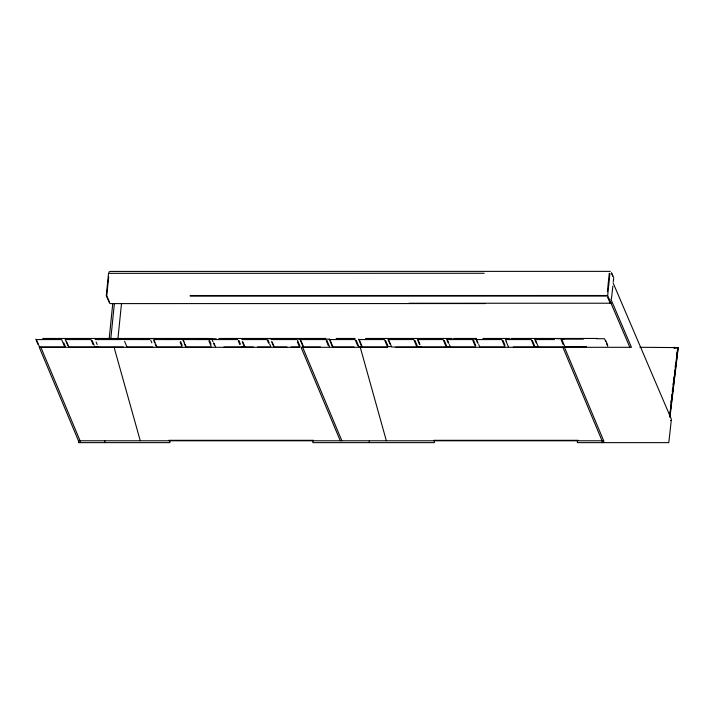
<?xml version="1.0" encoding="UTF-8"?>
<svg xmlns="http://www.w3.org/2000/svg" width="714" height="714" viewBox="0 0 714 714"><rect width="100%" height="100%" fill="white"/><g stroke="black" fill="none" stroke-linecap="round" stroke-linejoin="round"><path stroke-width="1.07" d="M677.488 348.307L677.283 347.789M669.589 416.797L677.684 347.789M108.519 273.453L106.261 295.667L109.617 303.164M106.797 295.542L108.68 277.023M109.206 338.481L112.705 304.182M110.84 338.454L114.311 304.182M117.944 338.579L121.487 303.709M607.382 291.767L609.265 273.257M609.934 273.382L607.685 295.605L611.041 303.093M611.47 298.818L612.862 286.055M613.29 281.78L613.728 277.523M669.455 414.584L669.723 412.38M670.928 402.437L671.196 400.224M671.597 396.913L671.865 394.699M672.267 391.388L672.534 389.184M673.07 384.757L673.338 382.552M673.739 379.241L674.007 377.028M674.543 372.61L674.81 370.396M675.212 367.085L675.48 364.881M676.685 354.938L676.952 352.725M669.732 416.771L678.041 348.245L677.898 347.78L674.284 348.164M670 416.869L678.193 347.602L639.94 347.281M613.112 282.914L671.017 418.404A2.329 1.16 -90 0 1 671.258 420.466L668.795 442.635L577.376 442.635L577.376 440.779M108.724 272.311L110.054 271.427L610.345 271.365M114.874 347.281L114.436 348.566L140.23 440.645M109.055 273.328L484.208 273.275M190.165 295.525L607.007 295.498M190.183 296.096L607.025 296.042M409.006 303.245L610.506 303.218M110.17 303.602L485.324 303.557M42.706 338.463L208.363 338.463M218.787 338.463L325.754 338.463M336.169 338.463L355.099 338.463M365.514 338.463L452.203 338.463M453.551 338.463L476.497 338.463M482.905 338.463L509.617 338.463M510.983 338.463L597.279 338.463M117.185 338.731L125.128 338.731M140.926 338.731L152.841 338.731M164.657 338.731L172.601 338.731M176.572 338.731L188.487 338.731M196.332 338.731L216.19 338.731M263.653 338.731L271.597 338.731M536.732 338.731L544.666 338.731M556.492 338.731L564.435 338.731M596.458 338.731L604.571 338.731L605.615 341.212M120.934 339.159L124.174 339.159M179.625 339.159L182.864 339.159M208.97 339.159L212.299 339.159M297.006 339.159L300.246 339.159M326.352 339.159L329.681 339.159M473.087 339.159L476.309 339.159M561.677 339.159L583.4 339.159M36.396 339.569L61.636 339.569L64.242 345.772M65.75 339.569L90.981 339.569L93.061 344.532M95.096 339.569L120.327 339.569M124.441 339.569L149.672 339.569M153.787 339.569L179.018 339.569M183.132 339.569L208.363 339.569M212.477 339.569L237.708 339.569M241.823 339.569L267.054 339.569L268.616 343.291M271.168 339.569L296.408 339.569M300.514 339.569L325.754 339.569M329.859 339.569L355.099 339.569L357.696 345.772M359.204 339.569L384.444 339.569L387.042 345.772M388.559 339.569L413.79 339.569L416.387 345.772M417.904 339.569L443.135 339.569L445.732 345.772M447.25 339.569L472.481 339.569L475.078 345.772M476.595 339.569L501.826 339.569L504.423 345.772M505.94 339.569L531.171 339.569L533.777 345.772M535.286 339.569L554.626 339.569M94.712 346.602L97.979 346.602M241.439 346.602L244.679 346.602M362.052 346.602L358.821 346.602L356.224 340.399M391.504 346.602L388.166 346.602L385.569 340.399M420.849 346.602L417.512 346.602L414.914 340.399M450.123 346.602L446.857 346.602L444.26 340.399M538.124 346.602L534.902 346.602L532.296 340.399M586.524 346.602L564.801 346.602L562.204 340.399M64.76 347.013L39.52 347.013L36.914 340.81M94.105 347.013L68.874 347.013L66.786 342.051M98.22 347.013L123.451 347.013M127.565 347.013L152.796 347.013M182.141 347.013L156.91 347.013L155.866 344.532M211.487 347.013L186.256 347.013L185.212 344.532M224.009 347.013L240.832 347.013M253.354 347.013L244.947 347.013L242.867 342.051M257.567 347.013L270.178 347.013M286.912 347.013L274.292 347.013L272.212 342.051M291.116 347.013L299.523 347.013M320.461 347.013L303.637 347.013L301.04 340.81M354.01 347.013L332.983 347.013L330.386 340.81M362.328 347.013L387.568 347.013M391.674 347.013L416.914 347.013M421.019 347.013L446.259 347.013M475.604 347.013L450.364 347.013L449.329 344.532M504.95 347.013L479.719 347.013L478.675 344.532M513.268 347.013L534.295 347.013M564.194 347.013L538.41 347.013L535.803 340.81M299.523 347.299L39.252 347.299L78.469 440.779L78.469 442.635L169.896 442.635L169.896 440.779M387.568 347.299L301.049 347.299L340.275 440.779M395.886 347.299L442.046 347.299M442.858 347.281L631.444 347.299L610.916 299.255M674.427 348.164L674.801 347.281M670.723 420.466L671.258 420.466M168.772 440.315L313.571 440.315M433.809 440.315L578.331 440.315M78.469 440.779L603.687 440.779L603.687 442.635M673.739 347.281L674.632 348.164M420.867 347.272L420.439 346.781M674.168 348.004L673.739 347.513M611.496 272.65L612.21 274.247M612.567 275.051L613.281 276.648M611.657 273.801L612.014 274.604M612.371 275.399L612.737 276.202M607.578 297.292L610.381 303.539M106.814 296.114L109.608 302.352M610.613 302.325L629.837 347.299M605.642 340.399L607.721 345.362M606.659 343.693L607.694 346.174M564.471 347.299L603.687 440.779M561.079 339.569L563.159 344.532M562.855 347.299L602.072 440.779L602.072 442.635M534.679 339.159L536.241 342.881M505.334 339.159L506.378 341.64M506.11 341.346L508.404 346.825M502.951 340.399L505.03 345.362M477.113 340.81L478.157 343.291M475.988 339.159L477.55 342.881M473.605 340.399L475.685 345.362M447.767 340.81L448.811 343.291M446.643 339.159L448.205 342.881M418.422 340.81L419.984 344.532M417.297 339.159L419.377 344.121M389.076 340.81L391.156 345.772M387.952 339.159L390.031 344.121M359.731 340.81L361.811 345.772M358.606 339.159L361.204 345.362M329.261 339.159L332.385 346.602M326.878 340.399L329.475 346.602M326.271 340.81L328.351 345.772M299.916 339.159L303.031 346.602M302.665 347.299L341.881 440.779M297.533 340.399L300.13 346.602M297.443 342.051L299.005 345.772M271.606 341.64L273.685 346.602M268.178 340.399L269.223 342.881M269.74 344.121L270.784 346.602M242.26 341.64L243.822 345.362M238.833 340.399L240.395 344.121M238.235 340.81L239.797 344.532M214.039 343.291L215.601 347.013M211.871 339.159L212.915 341.64M213.432 342.881L214.477 345.362M209.488 340.399L211.049 344.121M208.89 340.81L210.969 345.772M183.65 340.81L184.694 343.291M182.525 339.159L183.569 341.64M184.087 342.881L185.649 346.602M180.669 341.64L182.222 345.362M180.062 342.051L181.624 345.772M154.304 340.81L155.349 343.291M153.706 340.399L154.742 342.881M155.268 344.121L156.304 346.602M150.797 340.399L151.841 342.881M124.611 341.346L126.913 346.843M96.14 342.051L97.175 344.532M92.106 340.399L94.186 345.362M65.144 339.159L67.75 345.362M63.805 342.881L65.367 346.602M40.859 347.299L80.084 440.779L80.084 442.635M35.789 339.159L38.02 344.469M360.258 347.299L386.354 440.779M434.38 440.779L434.38 442.635L312.884 442.635L312.884 440.779M369.272 440.779L369.272 442.635M104.788 440.779L104.788 442.635"/></g></svg>
